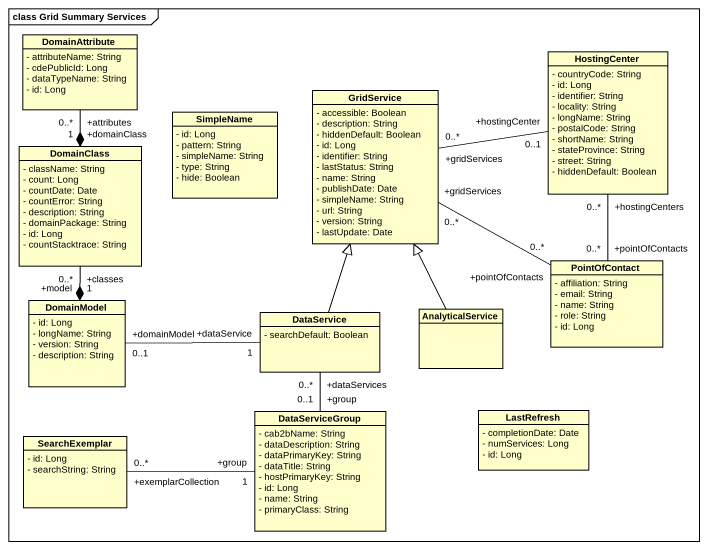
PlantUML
@startuml
mainframe class Grid Summary Services
hide circle
hide empty members
skinparam classAttributeIconSize 0
class DomainAttribute {
  - attributeName: String
  - cdePublicId: Long
  - dataTypeName: String
  - id: Long
}
class HostingCenter {
  - countryCode: String
  - id: Long
  - identifier: String
  - locality: String
  - longName: String
  - postalCode: String
  - shortName: String
  - stateProvince: String
  - street: String
  - hiddenDefault: Boolean
}
class SimpleName {
  - id: Long
  - pattern: String
  - simpleName: String
  - type: String
  - hide: Boolean
}
class GridService {
  - accessible: Boolean
  - description: String
  - hiddenDefault: Boolean
  - id: Long
  - identifier: String
  - lastStatus: String
  - name: String
  - publishDate: Date
  - simpleName: String
  - url: String
  - version: String
  - lastUpdate: Date
}
class DomainClass {
  - className: String
  - count: Long
  - countDate: Date
  - countError: String
  - description: String
  - domainPackage: String
  - id: Long
  - countStacktrace: String
}
class PointOfContact {
  - affiliation: String
  - email: String
  - name: String
  - role: String
  - id: Long
}
class DomainModel {
  - id: Long
  - longName: String
  - version: String
  - description: String
}
class DataService {
  - searchDefault: Boolean
}
class AnalyticalService
class DataServiceGroup {
  - cab2bName: String
  - dataDescription: String
  - dataPrimaryKey: String
  - dataTitle: String
  - hostPrimaryKey: String
  - id: Long
  - name: String
  - primaryClass: String
}
class LastRefresh {
  - completionDate: Date
  - numServices: Long
  - id: Long
}
class SearchExemplar {
  - id: Long
  - searchString: String
}
DomainAttribute "+attributes\n0..*" --* "+domainClass\n1" DomainClass
HostingCenter "+hostingCenters\n0..*" -- "+pointOfContacts\n0..*" PointOfContact
GridService "+gridServices\n0..*" -right- "+hostingCenter\n0..1" HostingCenter
GridService "+gridServices\n0..*" -right- "+pointOfContacts\n0..*" PointOfContact
DomainClass "+classes\n0..*" --* "+model\n1" DomainModel
DataService -up-|> GridService
DataService "+dataService\n1" -left- "+domainModel\n0..1" DomainModel
AnalyticalService -up-|> GridService
DataServiceGroup "+group\n0..1" -up- "+dataServices\n0..*" DataService
DataServiceGroup "+group\n1" -left- "+exemplarCollection\n0..*" SearchExemplar
@enduml
